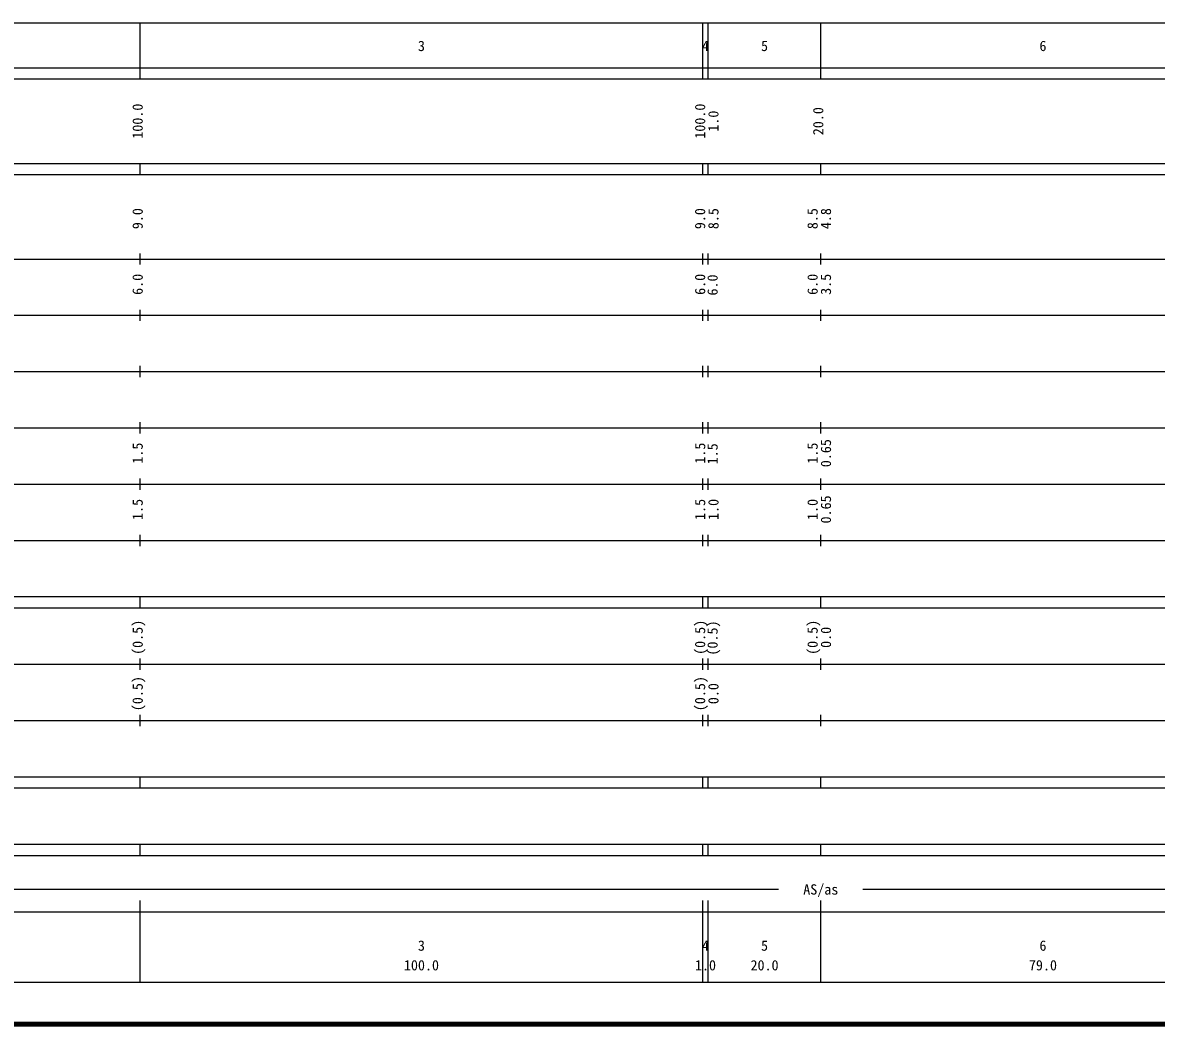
# Model space of a CAD drawing. Units: millimetres on the paper, enlarged 1000 times. Extents: x 40000 to 680000, y 20000 to 380000.
# Drawn here: x 247102 to 448657, y 20000 to 198000 of the extents above; entities that cross this region are included whole.
import ezdxf
from ezdxf.enums import TextEntityAlignment as Align

# ---------------------------------------------------------------- set-up
doc = ezdxf.new("R2010")
doc.units = ezdxf.units.MM
doc.header["$LTSCALE"] = 1000
doc.layers.add('M-TTL', color=2, linetype='Continuous', lineweight=140)
doc.layers.add('M-TTL-BAND', color=7, linetype='Continuous', lineweight=25)
doc.styles.add('ＭＳ ゴシック', font='')
doc.styles.get('ＭＳ ゴシック').set_extended_font_data('MS Gothic')

msp = doc.modelspace()

# ---------------------------------------------------------------- linework, layer by layer
at = {"layer": 'M-TTL'}
msp.add_line((40000, 20000), (680000, 20000), dxfattribs=at)
at = {"layer": 'M-TTL-BAND'}
for p, q in [((68000, 198000), (579000, 198000)), ((268000, 188000), (268000, 198000)), ((368000, 188000), (368000, 198000)), ((369000, 188000), (369000, 198000)), ((389000, 188000), (389000, 198000)), ((40000, 190000), (579000, 190000)), ((40000, 188000), (579000, 188000)), ((40000, 173000), (579000, 173000)), ((268000, 171000), (268000, 173000)), ((368000, 171000), (368000, 173000)), ((369000, 171000), (369000, 173000)), ((389000, 171000), (389000, 173000)), ((40000, 171000), (579000, 171000)), ((40000, 156000), (579000, 156000)), ((268000, 155000), (268000, 157000)), ((368000, 155000), (368000, 157000)), ((369000, 155000), (369000, 157000)), ((389000, 155000), (389000, 157000)), ((46000, 146000), (579000, 146000)), ((268000, 145000), (268000, 147000)), ((368000, 145000), (368000, 147000)), ((369000, 145000), (369000, 147000)), ((389000, 145000), (389000, 147000)), ((52000, 136000), (579000, 136000)), ((268000, 135000), (268000, 137000)), ((368000, 135000), (368000, 137000)), ((369000, 135000), (369000, 137000)), ((389000, 135000), (389000, 137000)), ((268000, 125000), (268000, 127000)), ((368000, 125000), (368000, 127000)), ((369000, 125000), (369000, 127000)), ((389000, 125000), (389000, 127000)), ((46000, 126000), (579000, 126000)), ((268000, 115000), (268000, 117000)), ((368000, 115000), (368000, 117000)), ((369000, 115000), (369000, 117000)), ((389000, 115000), (389000, 117000)), ((52000, 116000), (579000, 116000)), ((268000, 105000), (268000, 107000)), ((368000, 105000), (368000, 107000)), ((369000, 105000), (369000, 107000)), ((389000, 105000), (389000, 107000)), ((46000, 106000), (579000, 106000)), ((40000, 96000), (579000, 96000)), ((268000, 94000), (268000, 96000)), ((368000, 94000), (368000, 96000)), ((369000, 94000), (369000, 96000)), ((389000, 94000), (389000, 96000)), ((40000, 94000), (579000, 94000)), ((268000, 83000), (268000, 85000)), ((368000, 83000), (368000, 85000)), ((369000, 83000), (369000, 85000)), ((389000, 83000), (389000, 85000)), ((49000, 84000), (579000, 84000)), ((268000, 73000), (268000, 75000)), ((368000, 73000), (368000, 75000)), ((369000, 73000), (369000, 75000)), ((389000, 73000), (389000, 75000)), ((40000, 74000), (579000, 74000)), ((40000, 64000), (579000, 64000)), ((268000, 62000), (268000, 64000)), ((368000, 62000), (368000, 64000)), ((369000, 62000), (369000, 64000)), ((389000, 62000), (389000, 64000)), ((40000, 62000), (579000, 62000)), ((40000, 52000), (579000, 52000)), ((268000, 50000), (268000, 52000)), ((368000, 50000), (368000, 52000)), ((369000, 50000), (369000, 52000)), ((389000, 50000), (389000, 52000)), ((40000, 50000), (579000, 50000)), ((71000, 44000), (381500, 44000)), ((396500, 44000), (565000, 44000)), ((268000, 27500), (268000, 42000)), ((368000, 27500), (368000, 42000)), ((369000, 27500), (369000, 42000)), ((389000, 27500), (389000, 42000)), ((40000, 40000), (579000, 40000)), ((68000, 27500), (579000, 27500))]:
    msp.add_line(p, q, dxfattribs=at)

# ---------------------------------------------------------------- texts
at = {"layer": 'M-TTL-BAND', "style": 'ＭＳ ゴシック'}
for s, p in [('3', (318000, 192405)), ('4', (368500, 192405)), ('5', (379000, 192405)), ('6', (428500, 192405)), ('AS/as', (389000, 42500)), ('3', (318000, 32523)), ('4', (368500, 32523)), ('5', (379000, 32523)), ('6', (428500, 32523)), ('100.0', (318000, 29033)), ('1.0', (368500, 29033)), ('20.0', (379000, 29033)), ('79.0', (428500, 29033))]:
    msp.add_text(s, height=1833, dxfattribs=at).set_placement(p, align=Align.BOTTOM_CENTER)
for s, p in [('100.0', (269000, 180500)), ('100.0', (369000, 180500)), ('1.0', (371366, 180500)), ('20.0', (390000, 180500)), ('9.0', (269000, 163174)), ('9.0', (369000, 163174)), ('9.0', (369000, 163174)), ('8.5', (371370, 163174)), ('8.5', (389000, 163174)), ('4.8', (391370, 163174)), ('6.0', (269000, 151500)), ('6.0', (369000, 151500)), ('6.0', (389000, 151500)), ('3.5', (391370, 151500)), ('6.0', (371214, 151383)), ('1.5', (269000, 121500)), ('1.5', (369000, 121500)), ('1.5', (371214, 121383)), ('1.5', (389000, 121500)), ('0.65', (391370, 121500)), ('1.5', (269000, 111500)), ('1.5', (369000, 111500)), ('1.5', (369000, 111500)), ('1.0', (371370, 111500)), ('1.0', (389000, 111500)), ('0.65', (391370, 111500)), ('(0.5)', (269000, 88764)), ('(0.5)', (369000, 88764)), ('(0.5)', (371214, 88647)), ('(0.5)', (389000, 88764)), ('0.0', (391370, 88764)), ('(0.5)', (269000, 78764)), ('(0.5)', (369000, 78764)), ('(0.5)', (369000, 78764)), ('0.0', (371370, 78764))]:
    msp.add_text(s, height=1833, rotation=90, dxfattribs=at).set_placement(p, align=Align.BOTTOM_CENTER)

doc.saveas('drawing.dxf')
